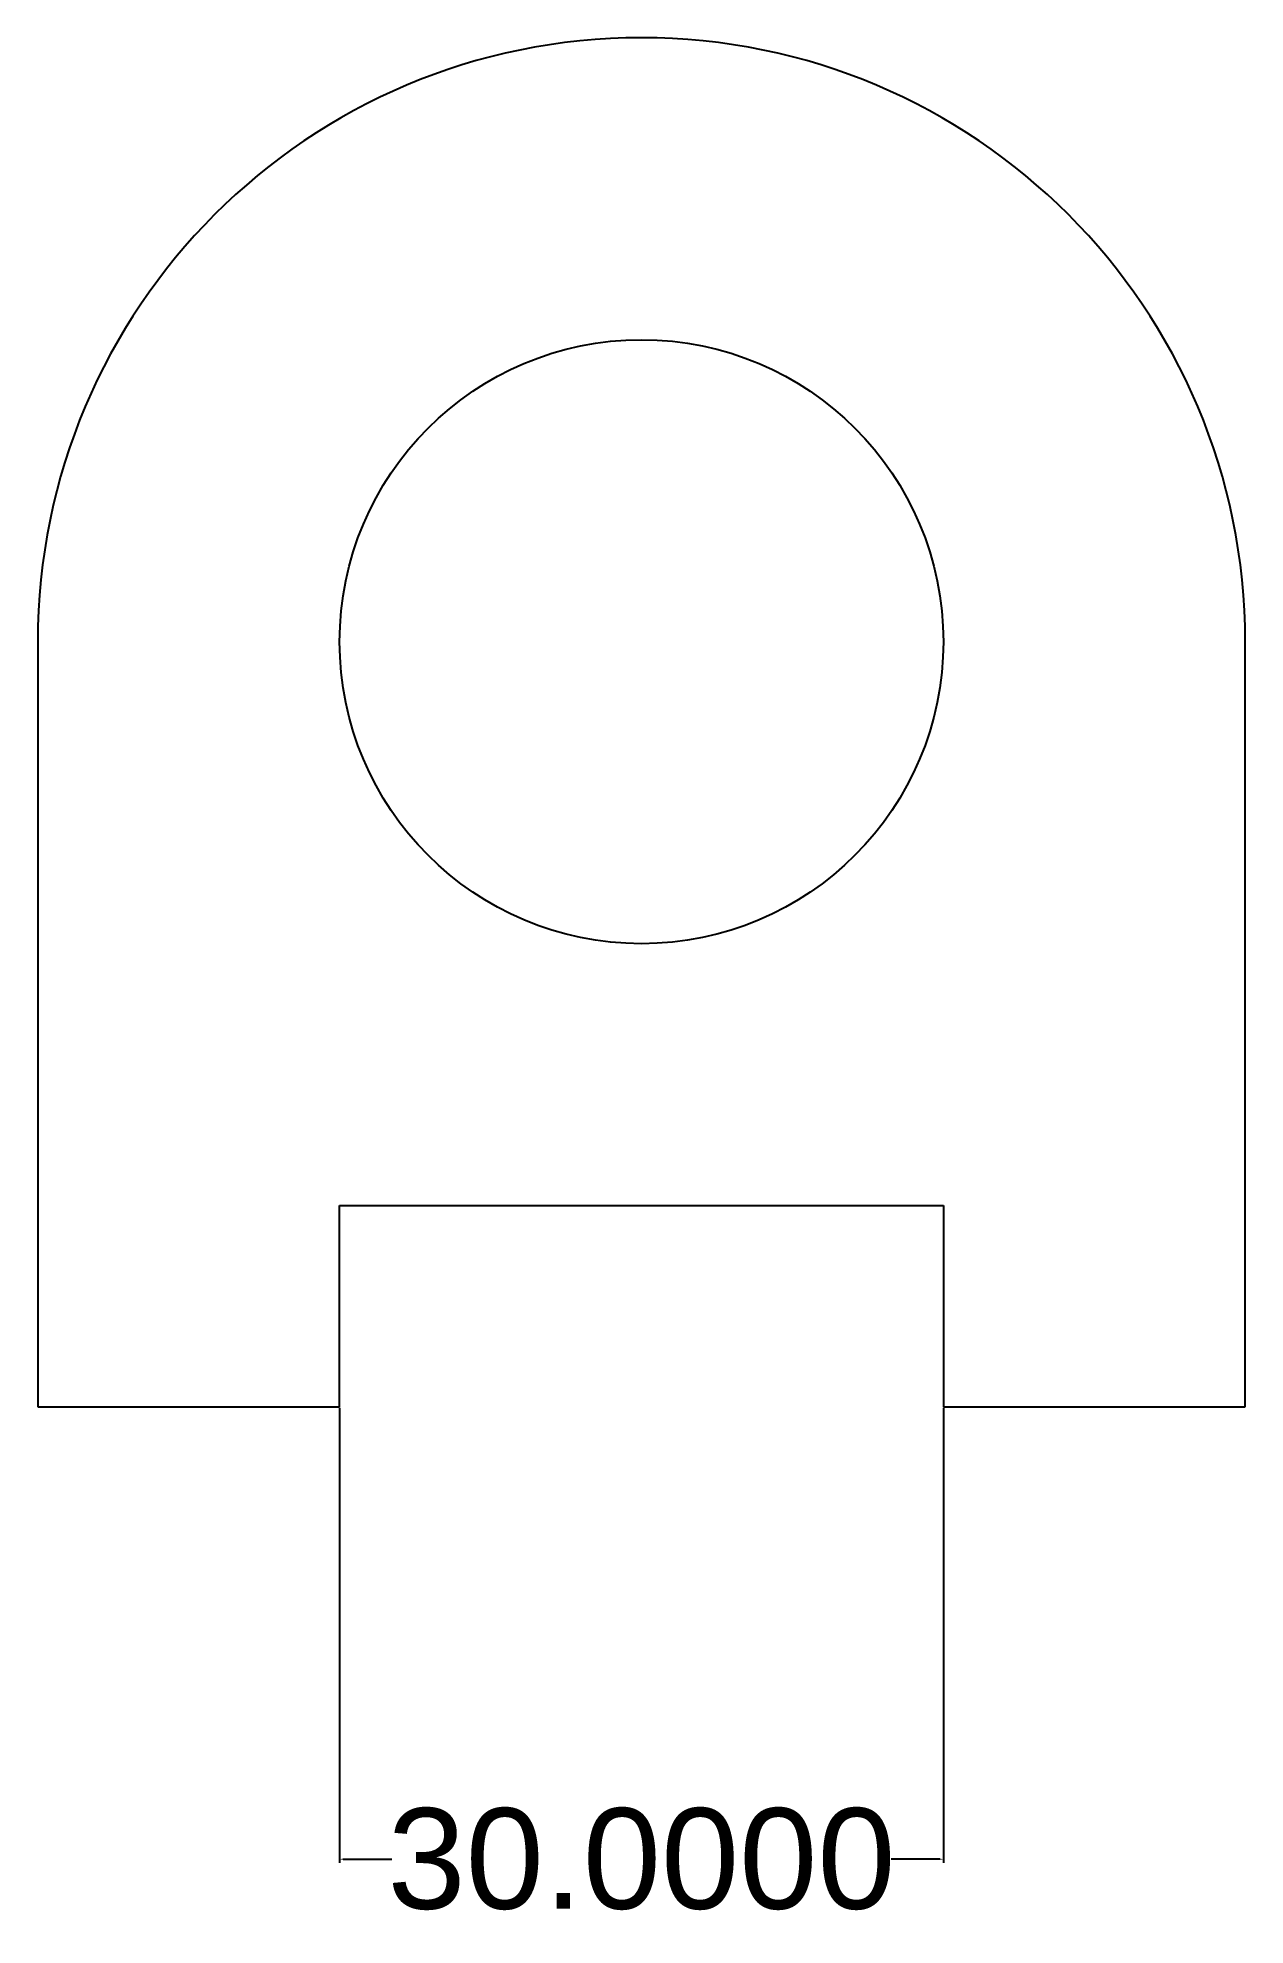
# Model space of a CAD drawing. Header units: inches. Extents: x 208.5 to 268.5, y 163.7 to 257.4.
import ezdxf

# ---------------------------------------------------------------- set-up
doc = ezdxf.new("R2010")
doc.units = ezdxf.units.IN
doc.header["$MEASUREMENT"] = 0
doc.styles.get("Standard").update_dxf_attribs({"font": 'arial.ttf'})
doc.dimstyles.get("Standard").update_dxf_attribs({"dimtxt": 5, "dimasz": 0.18, "dimexe": 0.18, "dimexo": 0.0625, "dimgap": 0.09, "dimtad": 0, "dimtih": 1, "dimtoh": 1, "dimdec": 4, "dimzin": 0, "dimdsep": 46, "dimtxsty": 'Standard', "dimcen": 0.09, "dimadec": 0, "dimazin": 0, "dimtfac": 1, "dimtdec": 4, "dimtofl": 0, "dimtmove": 0, "dimatfit": 3, "dimfxl": 1, "dimtolj": 1, "dimtzin": 0, "dimarcsym": 0})

# ---------------------------------------------------------------- blocks, each defined once
blk = doc.blocks.new('*D1')
at = {"color": 0, "lineweight": -2, "transparency": 16777216}
for p, q in [((223.531, 189.35), (223.531, 166.756)), ((253.531, 189.35), (253.531, 166.756)), ((223.711, 166.936), (226.13, 166.936)), ((253.351, 166.936), (250.931, 166.936))]:
    blk.add_line(p, q, dxfattribs=at)
at = {"color": 0, "transparency": 16777216}
for points in [[(223.711, 166.966), (223.711, 166.906), (223.531, 166.936)], [(253.351, 166.966), (253.351, 166.906), (253.531, 166.936)]]:
    blk.add_solid(points, dxfattribs=at)
at = {"layer": 'Defpoints', "color": 0, "transparency": 16777216}
for p in [(223.531, 189.413), (253.531, 189.413), (253.531, 166.936)]:
    blk.add_point(p, dxfattribs=at)
at = {"color": 0, "transparency": 16777216, "insert": (238.531, 166.936), "char_height": 5, "attachment_point": 5}
blk.add_mtext('\\A1;30.0000', dxfattribs=at)

msp = doc.modelspace()

# ---------------------------------------------------------------- linework, layer by layer
for p, q in [((208.53063, 227.41263), (208.53063, 189.41263)), ((268.53063, 189.41263), (268.53063, 227.41263)), ((223.53063, 189.41263), (223.53063, 199.41263)), ((223.53063, 199.41263), (253.53063, 199.41263)), ((253.53063, 199.41263), (253.53063, 189.41263)), ((208.53063, 189.41263), (223.53063, 189.41263)), ((253.53063, 189.41263), (268.53063, 189.41263))]:
    msp.add_line(p, q)
msp.add_circle((238.53063, 227.41263), 15)
msp.add_arc((238.53063, 227.41263), 30, 0, 180)

# ---------------------------------------------------------------- dimensions: what is measured, and where the dimension line sits
dim = msp.add_linear_dim(base=(253.53063, 166.93597), p1=(223.53063, 189.41263), p2=(253.53063, 189.41263), dimstyle='Standard')
dim.commit()
dim.dimension.update_dxf_attribs({"geometry": '*D1', "text_midpoint": (238.53063, 166.93597)})

doc.saveas('drawing.dxf')
